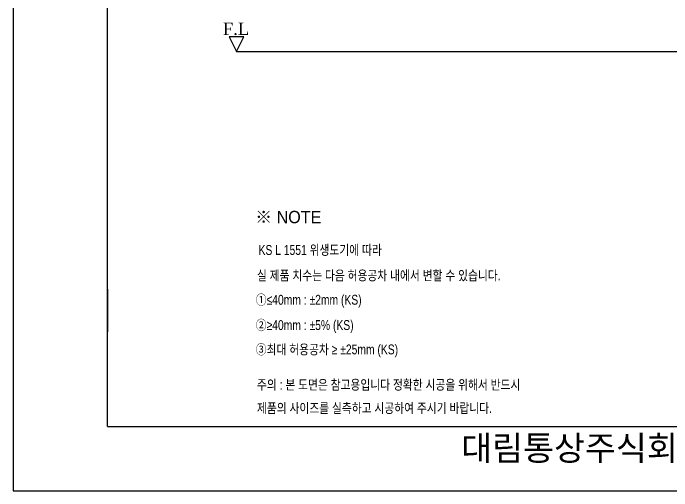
# Model space of a CAD drawing. Header units: millimetres. Extents: x 14229 to 16655, y -272 to 3158.
# Drawn here: x 14229 to 15565, y -272 to 696 of the extents above; entities that cross this region are included whole.
import ezdxf
from ezdxf.lldxf.tags import DXFTag

# ---------------------------------------------------------------- set-up
doc = ezdxf.new("R2010")
doc.units = ezdxf.units.MM
doc.header["$LTSCALE"] = 0.2
for name, color, linetype in [('2', 2, 'HIDDEN'), ('MAIN', 7, 'Continuous'), ('YA', 7, 'Continuous')]:
    doc.layers.add(name, color=color, linetype=linetype)
doc.layers.add('DIM', color=3, linetype='Continuous', lineweight=15)
doc.styles.add('MtXpl_', font='')
doc.styles.add('STYLE2', font='dutch.ttf', dxfattribs={"height": 25})
doc.styles.add('굴림', font='', dxfattribs={"height": 3.2})
doc.styles.add('스타일1', font='txt.shx', dxfattribs={"bigfont": 'ghs.shx'})
doc.styles.get('MtXpl_').set_extended_font_data('Gulim')
doc.styles.get('굴림').set_extended_font_data('Gulim')
tags = doc.linetypes.add('HIDDEN', pattern=[9.525, 6.35, -3.175]).pattern_tags.tags
tags[6:7] = [DXFTag(74, 4), DXFTag(75, 0), DXFTag(340, '0'), DXFTag(46, 1.0), DXFTag(50, 0.0), DXFTag(44, 0.0), DXFTag(45, 0.0)]
tags[4:5] = [DXFTag(74, 4), DXFTag(75, 0), DXFTag(340, '0'), DXFTag(46, 1.0), DXFTag(50, 0.0), DXFTag(44, 0.0), DXFTag(45, 0.0)]

msp = doc.modelspace()

# ---------------------------------------------------------------- linework, layer by layer
msp.add_line((14681.7, 618.5), (15678.3, 618.5))
at = {"layer": 'MAIN', "color": 0}
msp.add_lwpolyline([(14696.7, 648.5), (14666.7, 648.5), (14681.7, 618.5), (14696.7, 648.5)], dxfattribs=at)
at = {"layer": 'YA', "color": 7}
for p, q in [((14420.4, -141.6), (14420.4, 1968.2)), ((14420.4, 136.9), (14420.4, 50.4)), ((14420.4, -141.6), (16496.4, -141.6))]:
    msp.add_line(p, q, dxfattribs=at)
at = {"layer": 'YA', "color": 0}
msp.add_lwpolyline([(14229, -272.1), (16654.5, -272.1), (16654.5, 3158.3), (14229, 3158.3)], close=True, dxfattribs=at)

# ---------------------------------------------------------------- texts
at = {"color": 3, "style": '굴림', "width": 0.8}
for s, p in [('KS L 1551 위생도기에 따라', (14726.6, 206.3)), ('실 제품 치수는 다음 허용공차 내에서 변할 수 있습니다.', (14723.3, 154.7)), ('①≤40mm : ±2mm (KS)', (14721, 105.3)), ('②≥40mm : ±5%%% (KS)', (14721, 54)), ('③최대 허용공차 ≥ ±25mm (KS)', (14721, 4.6))]:
    msp.add_text(s, height=20, dxfattribs=at).set_placement(p)
at = {"color": 1, "style": '굴림', "width": 0.8}
for s, p in [('주의 : 본 도면은 참고용입니다 정확한 시공을 위해서 반드시', (14723.3, -66.9)), ('제품의 사이즈를 실측하고 시공하여 주시기 바랍니다.', (14723.3, -114.3))]:
    msp.add_text(s, height=20, dxfattribs=at).set_placement(p)
at = {"layer": '2', "style": 'MtXpl_'}
msp.add_text('※ NOTE', height=25, dxfattribs=at).set_placement((14719.9, 270.6))
at = {"layer": 'DIM', "color": 0, "attachment_point": 1}
for s, insert, char_height, width, style in [('F.L', (14654.2, 677.4), 25, 67.266, 'STYLE2'), ('{\\fGulim|b0|i0|c129|p50;       대림통상주식회사\\P}', (15010.3, -160.4), 50, 1090, '스타일1')]:
    msp.add_mtext(s, dxfattribs=dict(at, insert=insert, char_height=char_height, width=width, style=style))

doc.saveas('drawing.dxf')
